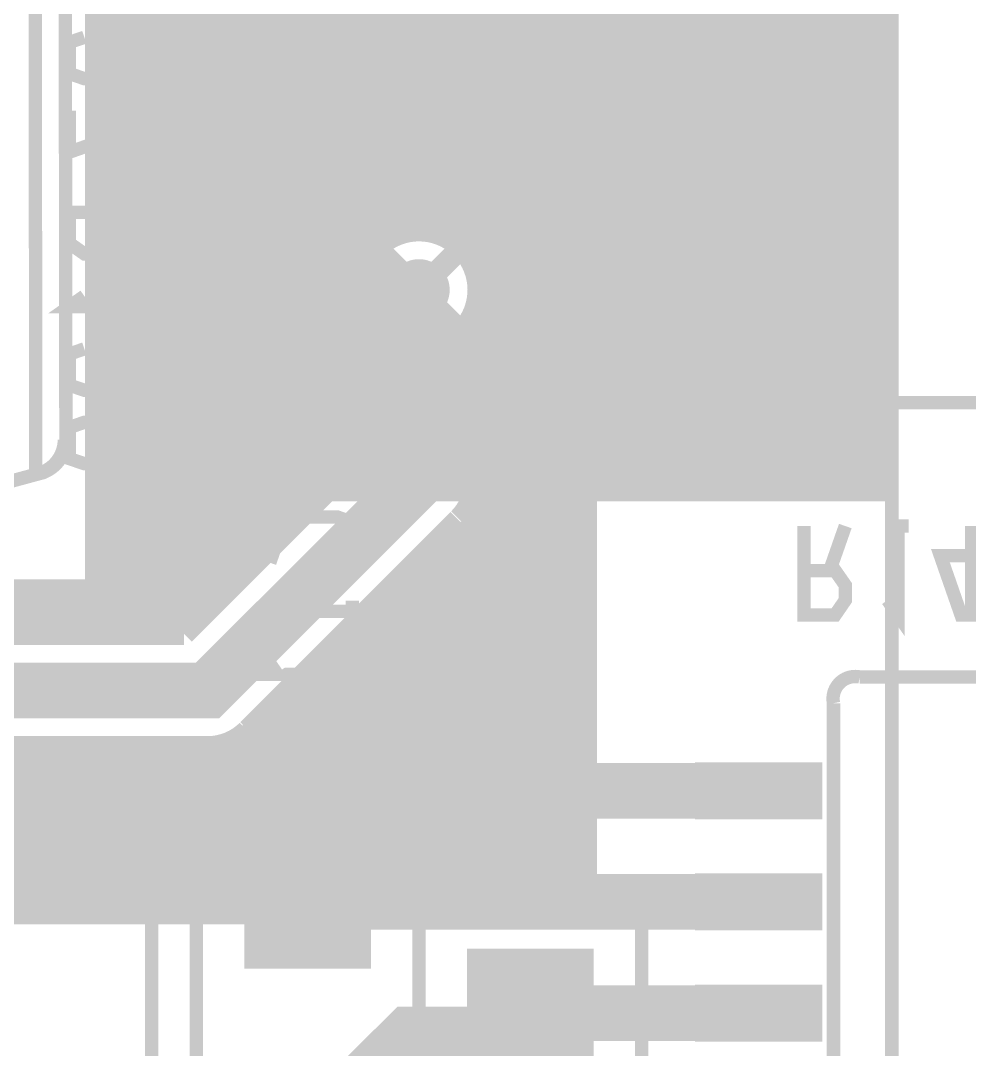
# Model space of a CAD drawing. Extents: x -20 to 155, y -92 to 168.
# Drawn here: x 28.47 to 39.3, y 53.56 to 65.3 of the extents above; entities that cross this region are included whole.
import ezdxf

# ---------------------------------------------------------------- set-up
doc = ezdxf.new("R2010")
doc.units = 0
doc.header["$MEASUREMENT"] = 0
doc.layers.get('0').update_dxf_attribs({"linetype": 'CONTINUOUS'})
for name, color, linetype in [('25-334-1_BOT', 7, 'CONTINUOUS'), ('25-334-1_DRD', 7, 'CONTINUOUS'), ('25-334-1_DRL', 2, 'CONTINUOUS'), ('25-334-1_IN1', 4, 'CONTINUOUS'), ('25-334-1_IN2', 3, 'CONTINUOUS'), ('25-334-1_SMB', 5, 'CONTINUOUS'), ('25-334-1_SPB', 14, 'CONTINUOUS'), ('25-334-1_SSB', 12, 'CONTINUOUS'), ('25-334-1_SST', 11, 'CONTINUOUS'), ('25-334-1_TOP', 13, 'CONTINUOUS'), ('THRUHOLE_TAP', 7, 'CONTINUOUS')]:
    doc.layers.add(name, color=color, linetype=linetype)

# ---------------------------------------------------------------- blocks, each defined once
blk = doc.blocks.new('ROUND_39')
at = {"const_width": 0.35052}
blk.add_lwpolyline([(-0.17526, 0, 1), (0.17526, 0, 1)], format="xyb", close=True, dxfattribs=at)
blk = doc.blocks.new('RECTANGLE_48')
blk.add_solid([(0.9017, 0.508), (0.9017, -0.508), (-0.9017, 0.508), (-0.9017, -0.508)])
blk = doc.blocks.new('RECTANGLE_49')
blk.add_solid([(0.508, 0.9017), (0.508, -0.9017), (-0.508, 0.9017), (-0.508, -0.9017)])
blk = doc.blocks.new('RECTANGLE_50')
blk.add_solid([(0.7239, 0.7493), (0.7239, -0.7493), (-0.7239, 0.7493), (-0.7239, -0.7493)])
blk = doc.blocks.new('RECTANGLE_66')
blk.add_solid([(0.72517, 0.32512), (0.72517, -0.32512), (-0.72517, 0.32512), (-0.72517, -0.32512)])
blk = doc.blocks.new('ROUND_85')
at = {"const_width": 0.10033}
blk.add_lwpolyline([(-0.050164, 0, 1), (0.050164, 0, 1)], format="xyb", close=True, dxfattribs=at)
blk = doc.blocks.new('ROUND_42')
at = {"const_width": 0.35052}
blk.add_lwpolyline([(-0.17526, 0, 1), (0.17526, 0, 1)], format="xyb", close=True, dxfattribs=at)
blk = doc.blocks.new('ROUND_35')
at = {"const_width": 0.10033}
blk.add_lwpolyline([(-0.050164, 0, 1), (0.050164, 0, 1)], format="xyb", close=True, dxfattribs=at)

msp = doc.modelspace()

# ---------------------------------------------------------------- linework, layer by layer
at = {"layer": '25-334-1_BOT', "const_width": 0.635}
for points in [[(31.3436, 65.405), (31.3436, 62.23)], [(34.6964, 65.405), (35.3314, 64.77), (36.89604, 64.77)], [(36.89604, 63.5), (35.9664, 63.5), (34.6964, 62.23)], [(33.02, 62.23), (31.3436, 62.23)], [(36.89604, 60.77204), (36.89604, 62.23)], [(36.89604, 56.515), (29.4386, 56.515), (28.575, 55.6514)], [(36.89604, 55.245), (31.7627, 55.245), (31.75, 55.2323)], [(34.29, 53.9623), (34.29, 53.7337), (32.9057, 53.7337), (32.004, 52.832), (31.75, 52.832), (31.75, 52.7177)], [(36.89604, 53.975), (34.3027, 53.975), (34.29, 53.9623)]]:
    msp.add_lwpolyline(points, dxfattribs=at)
at = {"layer": '25-334-1_DRD', "const_width": 0.254}
for points in [[(33.655, 62.865), (32.385, 61.595)], [(33.655, 61.595), (32.385, 62.865)], [(37.53104, 61.40704), (36.26104, 60.13704)], [(37.53104, 60.13704), (36.26104, 61.40704)]]:
    msp.add_lwpolyline(points, dxfattribs=at)
at = {"layer": '25-334-1_IN1', "const_width": 0.254}
for points in [[(31.115, 151.13), (31.115, 59.944)], [(31.3436, 151.13), (31.3436, 59.944)], [(31.5722, 151.13), (31.5722, 59.944)], [(31.8008, 151.13), (31.8008, 59.944)], [(32.0294, 151.13), (32.0294, 59.944)], [(32.258, 151.13), (32.258, 59.944)], [(33.8582, 151.13), (33.8582, 59.944)], [(34.0868, 151.13), (34.0868, 59.944)], [(34.3154, 151.13), (34.3154, 59.944)], [(34.544, 151.13), (34.544, 59.944)], [(34.7726, 151.13), (34.7726, 59.944)], [(35.0012, 151.13), (35.0012, 59.944)], [(35.2298, 151.13), (35.2298, 59.944)], [(35.4584, 151.13), (35.4584, 59.944)], [(35.687, 151.13), (35.687, 59.944)], [(35.9156, 151.13), (35.9156, 59.944)], [(36.1442, 151.13), (36.1442, 59.944)], [(36.3728, 151.13), (36.3728, 59.944)], [(36.6014, 151.13), (36.6014, 59.944)], [(36.83, 151.13), (36.83, 59.944)], [(37.0586, 151.13), (37.0586, 59.944)], [(37.2872, 151.13), (37.2872, 59.944)], [(37.5158, 151.13), (37.5158, 59.944)], [(37.7444, 151.13), (37.7444, 59.944)], [(37.973, 151.13), (37.973, 59.944)], [(38.2016, 151.13), (38.2016, 59.944)], [(38.354, 151.13), (38.354, 59.944)], [(32.4866, 84.92744), (32.4866, 62.65164)], [(32.7152, 84.56422), (32.7152, 62.83706)], [(33.6296, 84.60994), (33.6296, 62.52972)], [(32.9438, 84.43976), (32.9438, 62.90564)], [(33.401, 84.46008), (33.401, 62.79388)], [(33.1724, 84.40928), (33.1724, 62.89294)], [(38.354, 65.4304), (31.115, 65.4304)], [(38.354, 65.2018), (31.115, 65.2018)], [(38.354, 64.9732), (31.115, 64.9732)], [(38.354, 64.7446), (31.115, 64.7446)], [(38.354, 64.516), (31.115, 64.516)], [(38.354, 64.2874), (31.115, 64.2874)], [(38.354, 64.0588), (31.115, 64.0588)], [(38.354, 63.8302), (31.115, 63.8302)], [(38.354, 63.6016), (31.115, 63.6016)], [(38.354, 63.373), (31.115, 63.373)], [(38.354, 63.1444), (31.115, 63.1444)], [(38.354, 62.9158), (31.115, 62.9158)], [(32.51708, 62.6872), (31.115, 62.6872)], [(38.354, 62.6872), (33.52292, 62.6872)], [(32.37992, 62.4586), (31.115, 62.4586)], [(38.354, 62.4586), (33.66008, 62.4586)], [(32.33928, 62.23), (31.115, 62.23)], [(38.354, 62.23), (33.70072, 62.23)], [(32.37992, 62.0014), (31.115, 62.0014)], [(38.354, 62.0014), (33.66008, 62.0014)], [(33.6296, 61.92774), (33.6296, 59.944)], [(32.51708, 61.7728), (31.115, 61.7728)], [(32.4866, 61.80836), (32.4866, 59.944)], [(38.354, 61.7728), (33.52292, 61.7728)], [(33.401, 61.66612), (33.401, 59.944)], [(38.354, 61.5442), (31.115, 61.5442)], [(32.7152, 61.62294), (32.7152, 59.944)], [(32.9438, 61.55436), (32.9438, 59.944)], [(33.1724, 61.56706), (33.1724, 59.944)], [(38.354, 61.3156), (31.115, 61.3156)], [(38.354, 61.087), (31.115, 61.087)], [(38.354, 60.8584), (31.115, 60.8584)], [(38.354, 60.6298), (31.115, 60.6298)], [(38.354, 60.4012), (31.115, 60.4012)], [(38.354, 60.1726), (31.115, 60.1726)], [(38.354, 59.944), (31.115, 59.944)]]:
    msp.add_lwpolyline(points, dxfattribs=at)
for points in [[(33.02, 62.91072, 0.4142136), (32.33928, 62.23)], [(33.70072, 62.23, 0.4142136), (33.02, 62.91072)], [(32.33928, 62.23, 0.4142136), (33.02, 61.54928)], [(33.02, 61.54928, 0.4142136), (33.70072, 62.23)]]:
    msp.add_lwpolyline(points, format="xyb", dxfattribs=at)
at = {"layer": '25-334-1_IN2'}
for points, const_width in [([(34.3662, 167.259), (34.3662, 55.118)], 0.254), ([(34.5948, 167.259), (34.5948, 55.118)], 0.254), ([(34.8234, 167.259), (34.8234, 55.118)], 0.254), ([(34.925, 154.813), (34.925, 55.118)], 0.254), ([(29.337, 84.4423), (29.337, 58.3057)], 0.254), ([(29.5656, 84.4423), (29.5656, 58.3057)], 0.254), ([(29.7942, 84.4423), (29.7942, 58.3057)], 0.254), ([(30.0228, 84.4423), (30.0228, 58.3057)], 0.254), ([(30.2514, 84.4423), (30.2514, 58.3057)], 0.254), ([(30.48, 84.4423), (30.48, 58.4454)], 0.254), ([(30.7086, 84.4423), (30.7086, 58.674)], 0.254), ([(30.9372, 84.4423), (30.9372, 58.9026)], 0.254), ([(31.1658, 84.4423), (31.1658, 59.1312)], 0.254), ([(31.3944, 84.4423), (31.3944, 59.3598)], 0.254), ([(31.623, 84.4423), (31.623, 59.5884)], 0.254), ([(31.8516, 79.84744), (31.8516, 59.817)], 0.254), ([(34.1376, 69.63918), (34.1376, 55.118)], 0.254), ([(33.909, 69.43344), (33.909, 55.118)], 0.254), ([(33.4518, 69.35978), (33.4518, 62.75578)], 0.254), ([(33.6804, 69.3547), (33.6804, 62.39002)], 0.254), ([(33.2232, 68.23202), (33.2232, 62.8777)], 0.254), ([(32.0802, 68.19138), (32.0802, 60.0456)], 0.254), ([(32.3088, 67.98564), (32.3088, 60.2742)], 0.254), ([(32.9946, 68.00088), (32.9946, 62.90818)], 0.254), ([(32.5374, 67.9069), (32.5374, 62.70752)], 0.254), ([(32.766, 67.91198), (32.766, 62.85992)], 0.254), ([(29.337, 65.532), (29.337, 58.801), (24.13, 58.801)], 0.254), ([(34.925, 65.3796), (29.337, 65.3796)], 0.254), ([(34.925, 65.151), (29.337, 65.151)], 0.254), ([(34.925, 64.9224), (29.337, 64.9224)], 0.254), ([(34.925, 64.6938), (29.337, 64.6938)], 0.254), ([(34.925, 64.4652), (29.337, 64.4652)], 0.254), ([(34.925, 64.2366), (29.337, 64.2366)], 0.254), ([(34.925, 64.008), (29.337, 64.008)], 0.254), ([(34.925, 63.7794), (29.337, 63.7794)], 0.254), ([(34.925, 63.5508), (29.337, 63.5508)], 0.254), ([(34.925, 63.3222), (29.337, 63.3222)], 0.254), ([(34.925, 63.0936), (29.337, 63.0936)], 0.254), ([(32.77616, 62.865), (29.337, 62.865)], 0.254), ([(34.925, 62.865), (33.2613, 62.865)], 0.254), ([(32.4739, 62.6364), (29.337, 62.6364)], 0.254), ([(34.925, 62.6364), (33.56356, 62.6364)], 0.254), ([(10.16, 61.97854), (10.28192, 61.849), (18.796, 61.849), (22.987, 57.658), (30.607, 57.658), (33.02, 60.071), (33.02, 62.23)], 0.635), ([(32.36214, 62.4078), (29.337, 62.4078)], 0.254), ([(34.925, 62.4078), (33.67532, 62.4078)], 0.254), ([(32.34182, 62.1792), (29.337, 62.1792)], 0.254), ([(34.925, 62.1792), (33.69818, 62.1792)], 0.254), ([(32.3723, 62.02172), (32.3723, 60.3377)], 0.254), ([(33.6677, 62.02172), (33.6677, 60.071)], 0.254), ([(33.6804, 62.06744), (33.6804, 55.118)], 0.254), ([(32.3723, 61.9506), (29.337, 61.9506)], 0.254), ([(34.925, 61.9506), (33.6677, 61.9506)], 0.254), ([(32.3723, 61.722), (29.337, 61.722)], 0.254), ([(34.925, 61.722), (33.6677, 61.722)], 0.254), ([(32.3723, 61.4934), (29.337, 61.4934)], 0.254), ([(34.925, 61.4934), (33.6677, 61.4934)], 0.254), ([(32.3723, 61.2648), (29.337, 61.2648)], 0.254), ([(34.925, 61.2648), (33.6677, 61.2648)], 0.254), ([(32.3723, 61.0362), (29.337, 61.0362)], 0.254), ([(34.925, 61.0362), (33.6677, 61.0362)], 0.254), ([(32.3723, 60.8076), (29.337, 60.8076)], 0.254), ([(34.925, 60.8076), (33.6677, 60.8076)], 0.254), ([(32.3723, 60.579), (29.337, 60.579)], 0.254), ([(34.925, 60.579), (33.6677, 60.579)], 0.254), ([(32.3723, 60.3504), (29.337, 60.3504)], 0.254), ([(34.925, 60.3504), (33.6677, 60.3504)], 0.254), ([(32.3723, 60.3377), (30.33776, 58.3057)], 0.254), ([(32.15386, 60.1218), (29.337, 60.1218)], 0.254), ([(34.925, 60.1218), (33.6677, 60.1218)], 0.254), ([(31.92526, 59.8932), (29.337, 59.8932)], 0.254), ([(34.925, 59.8932), (33.6423, 59.8932)], 0.254), ([(31.69666, 59.6646), (29.337, 59.6646)], 0.254), ([(34.925, 59.6646), (33.52292, 59.6646)], 0.254), ([(33.46958, 59.60618), (31.07182, 57.20588)], 0.254), ([(33.4518, 59.58586), (33.4518, 55.118)], 0.254), ([(31.46806, 59.436), (29.337, 59.436)], 0.254), ([(34.925, 59.436), (33.2994, 59.436)], 0.254), ([(33.2232, 59.35726), (33.2232, 55.118)], 0.254), ([(31.23946, 59.2074), (29.337, 59.2074)], 0.254), ([(34.925, 59.2074), (33.0708, 59.2074)], 0.254), ([(32.9946, 59.12866), (32.9946, 55.118)], 0.254), ([(31.01086, 58.9788), (29.337, 58.9788)], 0.254), ([(34.925, 58.9788), (32.8422, 58.9788)], 0.254), ([(32.766, 58.90006), (32.766, 55.118)], 0.254), ([(30.78226, 58.7502), (22.8092, 58.7502)], 0.254), ([(28.4226, 58.801), (28.4226, 58.3057)], 0.254), ([(28.6512, 58.801), (28.6512, 58.3057)], 0.254), ([(28.8798, 58.801), (28.8798, 58.3057)], 0.254), ([(29.1084, 58.801), (29.1084, 58.3057)], 0.254), ([(34.925, 58.7502), (32.6136, 58.7502)], 0.254), ([(32.5374, 58.67146), (32.5374, 55.118)], 0.254), ([(30.55366, 58.5216), (23.0378, 58.5216)], 0.254), ([(34.925, 58.5216), (32.385, 58.5216)], 0.254), ([(32.3088, 58.44286), (32.3088, 55.118)], 0.254), ([(30.33776, 58.3057), (23.2537, 58.3057)], 0.254), ([(34.925, 58.293), (32.1564, 58.293)], 0.254), ([(32.0802, 58.21426), (32.0802, 55.118)], 0.254), ([(34.925, 58.0644), (31.9278, 58.0644)], 0.254), ([(31.8516, 57.98566), (31.8516, 55.118)], 0.254), ([(31.623, 57.75706), (31.623, 55.118)], 0.254), ([(34.925, 57.8358), (31.6992, 57.8358)], 0.254), ([(31.3944, 57.52846), (31.3944, 55.118)], 0.254), ([(34.925, 57.6072), (31.4706, 57.6072)], 0.254), ([(31.1658, 57.29986), (31.1658, 55.118)], 0.254), ([(34.925, 57.3786), (31.242, 57.3786)], 0.254), ([(30.9372, 57.0992), (30.9372, 55.118)], 0.254), ([(34.925, 57.15), (31.00832, 57.15)], 0.254), ([(30.607, 57.0103), (22.987, 57.0103)], 0.254), ([(28.4226, 57.0103), (28.4226, 55.118)], 0.254), ([(28.6512, 57.0103), (28.6512, 55.118)], 0.254), ([(28.8798, 57.0103), (28.8798, 55.118)], 0.254), ([(29.1084, 57.0103), (29.1084, 55.118)], 0.254), ([(29.337, 57.0103), (29.337, 55.118)], 0.254), ([(29.5656, 57.0103), (29.5656, 55.118)], 0.254), ([(29.7942, 57.0103), (29.7942, 55.118)], 0.254), ([(30.0228, 57.0103), (30.0228, 55.118)], 0.254), ([(30.2514, 57.0103), (30.2514, 55.118)], 0.254), ([(30.48, 57.0103), (30.48, 55.118)], 0.254), ([(30.7086, 57.01792), (30.7086, 55.118)], 0.254), ([(34.925, 56.9214), (-3.81, 56.9214)], 0.254), ([(34.925, 56.6928), (-3.81, 56.6928)], 0.254), ([(34.925, 56.4642), (-3.81, 56.4642)], 0.254), ([(34.925, 56.2356), (-3.81, 56.2356)], 0.254), ([(34.925, 56.007), (-3.81, 56.007)], 0.254), ([(34.925, 55.7784), (-3.81, 55.7784)], 0.254), ([(34.925, 55.5498), (-3.81, 55.5498)], 0.254), ([(34.925, 55.3212), (-3.81, 55.3212)], 0.254), ([(34.925, 55.118), (2.54, 55.118)], 0.254)]:
    msp.add_lwpolyline(points, dxfattribs=dict(at, const_width=const_width))
at = {"layer": '25-334-1_IN2', "const_width": 0.254}
for points in [[(33.02, 62.91072, 0.4142136), (32.33928, 62.23)], [(33.70072, 62.23, 0.4142136), (33.02, 62.91072)], [(32.33928, 62.23, 0.0779388), (32.37196, 62.02161)], [(33.6677, 62.02172, 0.0779385), (33.70036, 62.23)], [(33.4772, 59.6138, 0.1989124), (33.66658, 60.071)], [(33.4772, 59.6138, 0.1989124), (33.66658, 60.071)], [(30.607, 57.0103, 0.1989118), (31.06499, 57.20001)]]:
    msp.add_lwpolyline(points, format="xyb", dxfattribs=at)
at = {"layer": '25-334-1_SSB', "const_width": 0.1524}
for points in [[(37.74948, 61.24448), (37.74948, 67.03822)], [(35.687, 64.008), (35.687, 66.802), (30.353, 66.802), (30.353, 64.008), (35.687, 64.008)], [(30.0482, 64.64046), (30.0482, 65.1129), (29.37256, 64.64046), (29.20238, 64.64046), (29.0322, 64.69888), (29.0322, 65.05448), (29.20238, 65.1129)], [(30.0482, 64.15786), (29.0322, 63.80226), (29.0322, 64.2747)], [(35.687, 60.833), (35.687, 63.627), (30.353, 63.627), (30.353, 60.833), (35.687, 60.833)], [(29.5402, 63.11646), (29.5402, 62.76086), (29.37256, 62.64148), (29.20238, 62.64148), (29.0322, 62.76086), (29.0322, 63.11646), (30.0482, 63.11646)], [(29.5402, 62.81928), (30.0482, 62.64148)], [(30.0482, 62.0395), (29.0322, 62.0395), (29.20238, 62.15888)], [(30.0482, 61.92266), (30.0482, 62.15888)], [(30.0482, 61.08446), (30.0482, 61.5569), (29.37256, 61.08446), (29.20238, 61.08446), (29.0322, 61.14288), (29.0322, 61.49848), (29.20238, 61.5569)], [(41.34612, 60.94476), (38.0492, 60.94476)], [(29.5402, 60.30468), (29.37256, 60.24626), (29.20238, 60.24626), (29.0322, 60.30468), (29.0322, 60.66028), (29.20238, 60.7187), (29.37256, 60.7187), (29.5402, 60.66028), (29.5402, 60.30468), (29.71038, 60.24626), (29.88056, 60.24626), (30.0482, 60.30468), (30.0482, 60.66028), (29.88056, 60.7187), (29.71038, 60.7187), (29.5402, 60.66028)], [(32.0929, 59.16422), (32.26054, 59.22264), (32.26054, 59.57824), (32.0929, 59.63666), (31.41472, 59.63666), (31.24454, 59.57824), (31.24454, 59.22264), (31.41472, 59.16422)], [(37.41166, 59.02706), (37.76726, 59.02706), (37.8841, 58.85942), (37.8841, 58.68924), (37.76726, 58.51906), (37.41166, 58.51906), (37.41166, 59.53506)], [(37.7063, 59.02706), (37.8841, 59.53506)], [(38.60546, 59.53506), (38.3667, 59.53506)], [(38.48608, 59.53506), (38.48608, 58.51906), (38.3667, 58.68924)], [(39.44366, 59.19724), (38.96868, 59.19724), (39.2049, 58.51906), (39.32428, 58.51906), (39.32428, 59.53506)], [(32.26054, 58.56224), (31.24454, 58.56224), (31.41472, 58.68162)], [(32.26054, 58.44286), (32.26054, 58.68162)], [(34.6329, 58.02122), (34.80054, 58.07964), (34.80054, 58.43524), (34.6329, 58.49366), (33.95472, 58.49366), (33.78454, 58.43524), (33.78454, 58.07964), (33.95472, 58.02122)], [(32.26054, 57.84342), (31.24454, 57.84342), (31.41472, 57.96026)], [(32.26054, 57.72404), (32.26054, 57.96026)], [(38.0492, 57.81294), (40.64762, 57.81294)], [(34.80054, 57.41924), (33.78454, 57.41924), (33.95472, 57.53862)], [(34.80054, 57.29986), (34.80054, 57.53862)], [(37.74948, 51.71948), (37.74948, 57.51322)], [(32.26054, 56.88584), (32.26054, 57.36082), (31.5849, 56.88584), (31.41472, 56.88584), (31.24454, 56.94426), (31.24454, 57.29986), (31.41472, 57.36082)], [(34.80054, 56.70042), (33.78454, 56.70042), (33.95472, 56.81726)], [(34.80054, 56.58104), (34.80054, 56.81726)], [(29.972, 56.642), (27.178, 56.642), (27.178, 51.308), (29.972, 51.308), (29.972, 56.642)], [(33.02, 56.515), (30.48, 56.515), (30.48, 51.435), (33.02, 51.435), (33.02, 56.515)], [(34.6329, 56.21782), (34.80054, 56.09844), (34.80054, 55.86222), (34.6329, 55.74284), (34.46272, 55.74284), (34.1249, 55.97906), (33.78454, 55.74284), (33.78454, 56.21782)], [(35.56, 55.245), (33.02, 55.245), (33.02, 50.165), (35.56, 50.165), (35.56, 55.245)]]:
    msp.add_lwpolyline(points, dxfattribs=at)
for points in [[(37.74948, 61.24448, 0.3322068), (38.0492, 60.94476)], [(37.9984, 57.81802, 0.4142136), (37.7444, 57.56402)], [(38.0492, 57.81294, 0.0503718), (37.9984, 57.81807)], [(37.7444, 57.56402, 0.0503736), (37.74953, 57.51323)]]:
    msp.add_lwpolyline(points, format="xyb", dxfattribs=at)
at = {"layer": '25-334-1_SST', "const_width": 0.1524}
for points in [[(-1.58496, 4.40944), (38.41496, 4.40944), (38.41496, 79.41056), (-1.58496, 79.41056), (-1.58496, 4.40944)], [(28.69438, 60.1345), (28.69438, 60.13704), (28.64866, 60.12434), (25.99182, 59.4106), (25.99182, 59.40552), (25.9842, 59.40552), (25.9842, 59.4106), (25.96388, 75.20686), (25.97404, 75.20686), (25.99182, 59.4106), (25.9842, 59.4106), (25.99182, 59.40552), (28.69438, 60.1345), (28.69438, 60.13958)], [(28.62834, 74.4982), (28.64866, 60.12434)], [(28.97378, 74.09942), (28.99156, 60.52566), (28.99156, 60.52058)], [(28.99156, 60.52312), (28.97378, 60.52058)], [(28.6766, 60.1345), (28.6766, 60.13196)]]:
    msp.add_lwpolyline(points, dxfattribs=at)
for points in [[(28.6766, 60.1345, 0.340705), (28.97378, 60.52058)], [(28.6766, 60.13196, 0.3411532), (28.97632, 60.52058)], [(28.69438, 60.13958, 0.3389277), (28.99156, 60.52312)], [(28.69438, 60.1345, 0.340705), (28.99156, 60.52058)]]:
    msp.add_lwpolyline(points, format="xyb", dxfattribs=at)

# ---------------------------------------------------------------- block references
at = {"layer": '25-334-1_BOT'}
for name, p in [('RECTANGLE_49', (31.3436, 65.405)), ('RECTANGLE_49', (34.6964, 65.405)), ('RECTANGLE_66', (36.89604, 64.77)), ('RECTANGLE_66', (36.89604, 63.5)), ('RECTANGLE_49', (31.3436, 62.23)), ('RECTANGLE_49', (34.6964, 62.23)), ('ROUND_39', (33.02, 62.23)), ('RECTANGLE_66', (36.89604, 62.23)), ('ROUND_39', (36.89604, 60.77204)), ('RECTANGLE_66', (36.89604, 56.515)), ('RECTANGLE_48', (28.575, 55.6514)), ('RECTANGLE_50', (31.75, 55.2323)), ('RECTANGLE_66', (36.89604, 55.245)), ('RECTANGLE_50', (34.29, 53.9623)), ('RECTANGLE_66', (36.89604, 53.975))]:
    msp.add_blockref(name, p, dxfattribs=at)
at = {"layer": '25-334-1_DRL'}
for p in [(33.02, 62.23), (36.89604, 60.77204)]:
    msp.add_blockref('ROUND_85', p, dxfattribs=at)
at = {"layer": '25-334-1_IN1'}
for name, p in [('ROUND_42', (33.02, 62.23)), ('ROUND_39', (36.89604, 60.77204))]:
    msp.add_blockref(name, p, dxfattribs=at)
at = {"layer": '25-334-1_IN2'}
for name, p in [('ROUND_42', (33.02, 62.23)), ('ROUND_39', (36.89604, 60.77204))]:
    msp.add_blockref(name, p, dxfattribs=at)
at = {"layer": '25-334-1_SMB'}
for name, p in [('RECTANGLE_49', (31.3436, 65.405)), ('RECTANGLE_49', (34.6964, 65.405)), ('RECTANGLE_66', (36.89604, 64.77)), ('RECTANGLE_66', (36.89604, 63.5)), ('RECTANGLE_49', (31.3436, 62.23)), ('RECTANGLE_49', (34.6964, 62.23)), ('RECTANGLE_66', (36.89604, 62.23)), ('RECTANGLE_66', (36.89604, 56.515)), ('RECTANGLE_48', (28.575, 55.6514)), ('RECTANGLE_50', (31.75, 55.2323)), ('RECTANGLE_66', (36.89604, 55.245)), ('RECTANGLE_50', (34.29, 53.9623)), ('RECTANGLE_66', (36.89604, 53.975))]:
    msp.add_blockref(name, p, dxfattribs=at)
at = {"layer": '25-334-1_SPB'}
for name, p in [('RECTANGLE_49', (31.3436, 65.405)), ('RECTANGLE_49', (34.6964, 65.405)), ('RECTANGLE_66', (36.89604, 64.77)), ('RECTANGLE_66', (36.89604, 63.5)), ('RECTANGLE_49', (31.3436, 62.23)), ('RECTANGLE_49', (34.6964, 62.23)), ('RECTANGLE_66', (36.89604, 62.23)), ('RECTANGLE_66', (36.89604, 56.515)), ('RECTANGLE_48', (28.575, 55.6514)), ('RECTANGLE_50', (31.75, 55.2323)), ('RECTANGLE_66', (36.89604, 55.245)), ('RECTANGLE_50', (34.29, 53.9623)), ('RECTANGLE_66', (36.89604, 53.975))]:
    msp.add_blockref(name, p, dxfattribs=at)
at = {"layer": '25-334-1_TOP'}
for p in [(33.02, 62.23), (36.89604, 60.77204)]:
    msp.add_blockref('ROUND_39', p, dxfattribs=at)
at = {"layer": 'THRUHOLE_TAP'}
for p in [(33.02, 62.23), (36.89604, 60.77204)]:
    msp.add_blockref('ROUND_35', p, dxfattribs=at)

doc.saveas('drawing.dxf')
